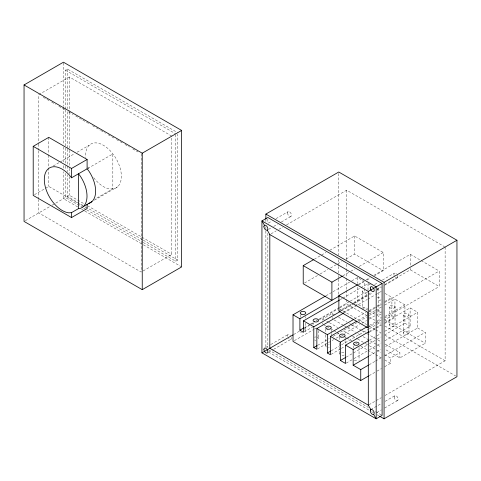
<?xml version="1.0" encoding="UTF-8"?>
<svg xmlns="http://www.w3.org/2000/svg" width="481" height="481" viewBox="0 0 481 481"><rect width="100%" height="100%" fill="white"/><g stroke="black" fill="none" stroke-linecap="round" stroke-linejoin="round"><path stroke-width="0.36" stroke-dasharray="2.4 1.8" d="M65.416 109.127L65.416 70.166L67.388 69.023L177.699 132.714M171.789 136.129L69.354 76.984L38.745 94.661L38.745 143.32M53.229 165.999L59.68 162.277M60.323 161.905L74.519 153.71M77.098 152.218L89.358 145.142M34.5 194.673L44.877 188.684M45.527 188.311L48.767 186.436L77.357 202.94M87.746 168.452L112.831 153.974L112.831 188.792L94.817 199.188M25.343 220.677L49.886 206.511M52.14 205.207L69.354 195.268L84.271 203.878M94.438 200.174L117.592 186.808M143.091 270.977L171.789 254.407L171.789 137.626M143.284 242.496L175.727 261.231L177.699 260.095L177.699 134.211M268.314 223.106L271.506 221.26M275.98 218.681L288.119 211.67M268.542 229.407L271.098 227.928M273.653 226.455L277.489 224.242M281.319 222.03L290.903 216.498M271.104 233.808L276.268 230.826M278.848 229.335L282.726 227.098M286.598 224.861L346.639 190.199L444.48 246.693M314.279 259.235L325.986 252.477M329.888 250.222L354.599 235.955L383.279 252.513L383.279 270.665L374.825 275.547M304.521 283.02L317.532 275.511M320.13 274.008L327.934 269.504M330.537 268.001L341.594 261.616M346.146 258.988L354.599 254.106L383.279 270.665M342.959 275.793L350.114 271.663M350.763 271.29L354.665 269.035M359.217 266.408L383.279 252.513M325.932 295.809L332.383 292.081M333.026 291.708L351.1 281.277M351.743 280.904L357.551 277.549L363.804 281.163M358.351 284.319L363.546 281.319M366.143 279.816L370.039 277.567M373.929 275.318L410.293 254.323L420.574 260.263M358.567 284.932L364.43 281.523L364.43 287.945M367.021 280.056L370.274 278.174M340.277 299.621L342.213 298.503M342.857 298.13L360.281 288.071M360.93 287.698L368.025 283.598L371.248 285.455M265.759 347.408L270.232 344.829M270.869 344.462L288.119 334.499M374.687 284.518L377.88 282.672M382.353 280.092L394.492 273.082M304.413 327.591L309.578 324.609M310.221 324.236L313.45 322.372M316.029 320.881L318.614 319.39M319.258 319.023L339.261 307.473M339.905 307.1L349.585 301.509M350.234 301.136L364.43 292.941L367.43 294.673M293.699 334.493L299.711 331.024M304.028 328.529L314.027 322.757M319.234 319.751L338.889 308.405M339.538 308.032L346.639 303.932L366.726 315.53M322.841 320.244L322.841 318.927L332.179 313.534L334.758 315.025M338.871 311.075L351.208 303.956M353.806 302.453L367.442 294.582M368.091 294.204L371.332 292.334M377.176 288.955L381.072 286.706M384.968 284.457L410.293 269.835L439.213 286.532L439.213 271.019L421.218 260.63M268.542 352.236L273.016 349.651M273.653 349.284L290.903 339.327M376.833 289.712L381.307 287.133M384.499 285.287L397.276 277.91M304.142 331.902L312.53 327.056M340.921 310.666L353.186 303.583M353.83 303.21L367.382 295.388M341.54 310.78L353.806 303.703M354.449 303.331L368.644 295.13M369.294 294.763L372.516 292.899M377.038 290.29L378.325 289.544L378.325 310.287L381.385 312.055L376.863 314.658M294.318 340.674L313.768 329.443M314.412 329.07L316.36 327.946M343.236 312.428L354.299 306.042M354.948 305.663L357.551 304.16L368.518 310.492M343.951 312.921L367.183 299.507M367.833 299.134L374.927 295.033M375.577 294.661L381.385 291.306M354.479 318.993L366.095 312.289M369.324 310.425L376.419 306.331M377.068 305.958L380.94 303.721M384.812 301.485L391.907 297.384L391.907 315.722L384.812 319.817M369.083 311.508L374.927 308.135M375.577 307.762L381.421 304.389M384.668 302.513L439.213 271.019M358.165 320.376L366.552 315.53M369.131 314.045L374.94 310.69M375.589 310.317L381.397 306.962M384.62 305.098L394.949 299.14L404.924 304.9L404.924 323.232L384.92 334.782M317.664 345.31L329.281 338.606M333.153 336.369L358.321 321.837M358.964 321.464L366.708 316.997M369.294 315.506L376.389 311.405M377.038 311.033L378.325 310.287M317.496 348.935L327.82 342.977M328.463 342.604L333.628 339.622M336.207 338.131L338.792 336.646M344.6 333.291L359.439 324.723M362.025 323.232L366.54 320.623M369.119 319.131L376.22 315.031M369.432 325.39L376.533 321.296M377.176 320.923L381.048 318.687M384.92 316.45L404.924 304.9M367.785 327.771L374.927 323.647M375.577 323.274L381.421 319.901M384.668 318.025L439.213 286.532M331.247 350.739L340.927 345.154M341.576 344.781L368.674 329.13M369.324 328.757L376.419 324.663M377.068 324.29L380.94 322.054M369.456 331.367L375.264 328.012M375.908 327.639L381.072 324.663M384.944 322.426L410.113 307.894L417.694 312.271L417.694 327.97L384.782 346.969M331.06 354.359L340.74 348.767M341.384 348.394L344.612 346.536M369.131 332.377L376.232 328.276M376.876 327.904L381.397 325.294M384.62 323.436L394.949 317.472L394.949 299.14M369.294 340.217L376.395 336.117M377.038 335.744L380.91 333.507M384.782 331.277L417.694 312.271M346.2 357.136L368.789 344.101M369.432 343.729L376.533 339.628M377.176 339.255L381.048 337.019M346.224 363.113L353.325 359.012M353.968 358.64L368.807 350.072M369.456 349.699L376.551 345.605M377.2 345.232L381.072 342.995M384.944 340.758L410.113 326.226L410.113 307.894M369.294 355.91L376.395 351.809M377.038 351.443L380.91 349.206M369.131 364.76L374.94 361.405M375.583 361.033L381.391 357.678M384.62 355.82L425.276 332.347L425.276 343.266L399.897 357.912L385.065 349.35M384.764 354.671L390.566 358.026L399.897 352.639L399.897 357.912M369.174 375.655L376.304 371.536M376.954 371.164L381.493 368.542M384.734 366.672L390.566 363.299L390.566 358.026M368.951 404.78L381.217 397.697M385.089 395.46L445.129 360.798L445.129 247.066M370.851 409.559L381.211 403.583M385.095 401.34L394.805 395.731M376.876 412.518L381.409 409.902M384.644 408.032L397.595 400.559M65.416 70.166L175.727 133.85M377.038 288.798L378.325 289.544M385.095 293.452L391.907 297.384M43.284 97.282L49.116 100.649M51.714 102.146L55.604 104.395M58.844 106.265L64.676 109.632M68.567 111.881L73.106 114.496M75.697 115.993L82.185 119.739M82.828 120.112L88.666 123.479M92.556 125.727L100.337 130.219M100.986 130.591L105.519 133.213M108.117 134.71L113.949 138.077M116.54 139.574L122.378 142.947M124.97 144.444L129.509 147.06M132.75 148.936L137.939 151.93M417.694 327.97L425.276 332.347M391.907 315.722L394.949 317.472M404.924 323.232L410.113 326.226M369.161 310.864L376.256 314.965M376.9 315.332L381.415 317.941M384.644 319.805L425.276 343.266M369.318 317.027L376.443 321.14M377.092 321.512L380.982 323.761M384.866 326.004L445.129 360.798M339.406 308.856L366.684 324.603M369.282 326.1L375.126 329.479M375.775 329.852L380.97 332.852M384.866 335.101L455.651 375.968M338.624 317.262L347.011 322.102M349.591 323.593L351.527 324.705M352.17 325.078L361.201 330.291M361.844 330.663L366.36 333.273M367.003 333.646L381.192 341.835M385.065 344.071L399.897 352.639M334.109 319.931L343.789 325.517M344.432 325.89L347.011 327.381M347.655 327.753L355.393 332.221M357.978 333.706L360.558 335.197M363.137 336.688L381.192 347.114M322.841 318.927L324.134 319.667M326.713 321.158L328.649 322.276M329.293 322.649L337.68 327.489M343.482 330.838L351.87 335.684M352.513 336.057L357.028 338.66M357.672 339.033L364.766 343.127M365.41 343.5L368.638 345.364M369.282 345.737L376.376 349.831M377.02 350.204L380.892 352.441M323.491 324.573L326.07 326.064M326.713 326.437L329.936 328.301M330.585 328.667L333.165 330.158M333.808 330.531L336.387 332.022M337.031 332.395L338.967 333.513M341.546 334.998L343.482 336.117M344.125 336.49L346.061 337.608M346.705 337.981L351.87 340.957M355.736 343.193L357.028 343.939M360.9 346.17L367.346 349.897M367.995 350.27L375.09 354.365M375.733 354.737L380.892 357.714M384.764 359.95L390.566 363.299M87.512 205.748L141.318 236.814M141.967 237.187L171.789 254.407M82.96 205.399L67.388 196.404L67.388 174.675M85.558 206.896L142.659 239.863M143.308 240.235L177.699 260.095M78.006 203.319L85.804 207.816M82.936 207.66L65.416 197.541L65.416 172.817M83.586 208.032L86.183 209.53M86.833 209.902L142.635 242.123M77.736 206.926L63.45 198.677L63.45 171.681M81.632 209.175L84.229 210.678M84.878 211.051L142.677 244.42M143.326 244.799L181.638 266.919M268.494 349.795L368.464 407.515M375.601 411.64L381.445 415.013M268.47 352.062L369.125 410.173M371.729 411.676L373.677 412.8M376.924 414.676L378.872 415.8M410.293 254.323L410.293 265.404M410.293 268.362L410.293 269.835M408.988 314.881A2.784 1.611 0 0 1 404.81 316.276A2.784 1.611 0 0 1 404.81 313.486A2.784 1.611 0 0 1 408.988 314.881L408.988 333.08A2.784 1.611 0 0 1 404.81 334.469A2.784 1.611 0 0 1 404.81 331.686A2.784 1.611 0 0 1 408.988 333.08M403.421 314.881L403.421 333.08M395.051 306.836A2.784 1.611 0 0 1 390.873 308.225A2.784 1.611 0 0 1 390.873 305.441A2.784 1.611 0 0 1 395.051 306.836L395.051 325.03A2.784 1.611 0 0 1 390.873 326.425A2.784 1.611 0 0 1 390.873 323.641A2.784 1.611 0 0 1 395.051 325.03M389.478 306.836L389.478 325.03M368.025 283.598L368.025 290.734M364.43 288.66L364.43 292.941M362.349 291.167L362.349 307.912M359.048 347.354L359.048 360.455M357.551 277.549L357.551 283.465M357.551 287.163L357.551 304.16M354.599 235.955L354.599 254.106M353.481 345.899L353.481 348.082M346.639 190.199L346.639 259.788M346.639 264.273L346.639 268.765M346.639 269.51L346.639 277.741M346.639 278.493L346.639 289.712M346.639 290.464L346.639 298.695M346.639 299.441L346.639 303.932M345.111 337.848L345.111 340.031M345.111 340.764L345.111 344.402M339.538 337.121L339.538 340.031M339.538 342.947L339.538 353.866M338.756 173.503L338.756 255.237M338.756 259.74L338.756 265.734M338.756 266.486L338.756 274.735M338.756 275.487L338.756 278.487M338.756 279.233L338.756 294.985M332.179 313.534L332.179 314.857M332.179 317.496L332.179 318.813M331.289 329.87L331.289 332.78M331.289 333.507L331.289 334.962M325.715 329.142L325.715 334.235M325.715 334.962L325.715 345.881M322.841 322.883L322.841 324.2M318.656 330.579L318.656 338.588M313.083 322.577L313.083 324.759M305.778 316.594L305.778 318.055M305.778 323.148L305.778 331.156M300.21 315.139L300.21 317.322M267.845 218.993L267.845 222.739M267.845 233.237L267.845 347.925M265.873 220.082L265.873 221.579M265.873 226.834L265.873 347.559M175.727 134.602L175.727 261.231M141.18 153.8L141.18 272.078L38.745 212.939L38.745 199.465M69.354 76.984L69.354 111.424M69.354 112.169L69.354 149.603M69.354 150.349L69.354 167.568M69.354 168.32L69.354 173.557M69.354 176.551L69.354 195.268M67.388 69.023L67.388 108.736M67.388 111.736L67.388 148.449M67.388 149.2L67.388 171.681M65.416 109.872L65.416 147.342M65.416 148.088L65.416 165.32M65.416 166.071L65.416 169.817M63.45 62.951L63.45 106.445M63.45 107.197L63.45 143.939M63.45 146.939L63.45 162.686M63.45 165.686L63.45 168.687M48.767 137.35L48.767 154.455M48.767 155.201L48.767 167.099M48.767 167.845L48.767 186.436M38.745 144.072L38.745 150.06M38.745 150.806L38.745 198.719M93.759 177.711A25.295 14.604 60 0 0 110.209 188.997L114.268 188.678A25.295 14.604 60 0 0 114.46 156.018L110.432 150.962A25.295 14.604 60 0 0 85.66 157.588M88.612 168.885A25.295 14.604 60 0 1 87.795 166.871M354.293 360.774A2.784 1.611 0 0 1 358.237 360.774M381.03 299.759A2.784 1.611 0 0 1 377.224 300.348M377.224 297.565A2.784 1.611 0 0 1 381.03 298.154M367.55 291.973A2.784 1.611 0 0 1 363.167 292.31A2.784 1.611 0 0 1 363.744 289.778M362.722 308.562A2.784 1.611 0 0 1 367.55 308.562M304.389 329.762A2.784 1.611 0 0 1 304.389 332.545M302.272 332.708A2.784 1.611 0 0 1 301.599 332.545M301.022 332.293A2.784 1.611 0 0 1 300.583 331.956M344.294 355.002A2.784 1.611 0 0 1 341.606 355.417M339.634 354.281A2.784 1.611 0 0 1 339.634 353.445M341.606 352.308A2.784 1.611 0 0 1 344.294 352.723M381.03 314.225A2.784 1.611 0 0 1 377.224 314.815M377.224 312.031A2.784 1.611 0 0 1 381.03 312.62M329.22 347.432A2.784 1.611 0 0 1 328.499 347.492M326.533 347.017A2.784 1.611 0 0 1 326.533 344.745M328.499 344.276A2.784 1.611 0 0 1 329.22 344.33M317.262 337.193A2.784 1.611 0 0 1 317.262 339.983M315.867 340.193A2.784 1.611 0 0 1 314.478 339.983M314.478 337.193A2.784 1.611 0 0 1 315.867 336.977M291.414 337.421A2.784 1.611 60 0 1 290.71 339.412A2.784 1.611 60 0 1 288.528 338.311M287.608 336.405A2.784 1.611 60 0 1 288.311 334.415A2.784 1.611 60 0 1 290.494 335.51M397.589 275.342A2.784 1.611 60 0 1 397.444 277.784A2.784 1.611 60 0 1 395.376 277.399M394.179 275.649A2.784 1.611 60 0 1 394.324 273.208A2.784 1.611 60 0 1 396.392 273.593M394.228 397.005A2.784 1.611 60 0 0 397.186 400.685A2.784 1.611 60 0 0 397.186 396.741A2.784 1.611 60 0 0 394.228 397.005M287.542 212.945A2.784 1.611 60 0 0 290.494 216.624A2.784 1.611 60 0 0 290.494 212.68A2.784 1.611 60 0 0 287.542 212.945"/><path stroke-width="0.72" d="M24.05 84.951L63.45 62.199L181.638 130.441L181.638 266.919L142.244 289.664L24.05 221.422L24.05 84.951L142.244 153.186L181.638 130.441M87.103 204.347L87.103 208.568L71.537 217.556L33.207 195.424L33.207 146.338L48.767 137.35L87.103 159.482L87.103 168.825L88.732 170.869A25.295 14.604 60 0 1 88.54 203.529M33.207 146.338L71.537 168.47L87.103 159.482M78.475 208.628L78.475 173.809L80.105 175.848A25.295 14.604 60 0 1 79.912 208.513L78.475 208.628L71.537 212.626L68.921 212.836A25.295 14.604 60 0 1 44.3 179.353A25.295 14.604 60 0 1 69.138 174.801L71.537 177.808L87.103 168.825M83.237 206.644L91.865 201.665M265.873 219.33L265.873 214.081L338.756 172.006L456.95 240.241L456.95 376.719L384.066 418.801L379.521 416.173M303.222 265.62L331.902 282.179L331.902 300.33L303.222 283.766L303.222 265.62L313.63 259.608M331.902 282.179L342.31 276.166M368.524 376.028L360.744 380.519L293.019 341.42L293.019 314.808L325.282 296.176M338.871 295.562L367.785 312.259L367.785 327.771L338.871 311.075L338.871 295.562L357.702 284.692M293.019 314.808L299.897 318.777L339.261 296.049M299.897 318.777L299.897 330.2L303.493 332.275L303.493 320.857L339.634 299.994M299.897 330.2L303.77 327.964M261.935 352.838L376.184 418.801L382.094 415.386L382.094 283.459L267.845 217.496L261.935 220.905L261.935 352.838L293.055 334.866M370.851 409.559L368.308 405.152L368.308 291.42L382.094 283.459M265.873 214.081L384.066 282.323L456.95 240.241M303.493 320.857L313.792 326.803L340.253 311.526M313.792 326.803L313.792 347.547L316.847 349.308L316.847 328.565L343.308 313.293M316.847 328.565L327.375 334.644L353.836 319.366M327.375 334.644L327.375 352.976L330.411 354.731L330.411 336.399L356.872 321.122M313.792 347.547L317.021 345.683M330.411 336.399L340.392 342.159L366.853 326.882M327.375 352.976L330.603 351.112M340.392 342.159L340.392 360.491L345.58 363.486L345.58 345.154L368.807 331.74M345.58 345.154L353.162 349.531L368.65 340.59M340.392 360.491L345.556 357.509M353.162 349.531L353.162 365.223L368.65 356.283M353.162 365.223L360.744 369.6L368.488 365.133M267.268 230.14L269.811 234.554L368.308 291.42M368.308 405.152L269.811 348.286L269.811 234.554M264.478 225.318L261.935 220.905L376.184 286.868L376.184 418.801L373.641 414.388M384.066 282.323L384.066 418.801M360.744 369.6L360.744 380.519M142.244 153.186L142.244 289.664M71.537 168.47L71.537 177.808M71.537 212.626L71.537 217.556M354.293 344.853A2.784 1.611 0 0 0 358.958 344.131A2.784 1.611 0 0 0 355.543 342.159A2.784 1.611 0 0 0 354.293 344.853M301.022 314.093A2.784 1.611 0 0 0 305.682 313.372A2.784 1.611 0 0 0 302.272 311.405A2.784 1.611 0 0 0 301.022 314.093M327.11 329.076A2.784 1.611 0 0 0 331.289 327.687A2.784 1.611 0 0 0 327.11 326.292A2.784 1.611 0 0 0 327.11 329.076M340.933 337.061A2.784 1.611 0 0 0 345.111 335.666A2.784 1.611 0 0 0 340.933 334.271A2.784 1.611 0 0 0 340.933 337.061M314.478 321.783A2.784 1.611 0 0 0 318.656 320.388A2.784 1.611 0 0 0 314.478 318.999A2.784 1.611 0 0 0 314.478 321.783M263.901 226.593A2.784 1.611 60 0 0 266.859 230.267A2.784 1.611 60 0 0 266.859 226.329A2.784 1.611 60 0 0 263.901 226.593M370.274 410.834A2.784 1.611 60 0 0 373.232 414.514A2.784 1.611 60 0 0 373.232 410.576A2.784 1.611 60 0 0 370.274 410.834M370.274 288.005A2.784 1.611 60 0 0 373.232 291.684A2.784 1.611 60 0 0 373.232 287.746A2.784 1.611 60 0 0 370.274 288.005M263.901 349.422A2.784 1.611 60 0 0 266.859 353.096A2.784 1.611 60 0 0 266.859 349.158A2.784 1.611 60 0 0 263.901 349.422"/></g></svg>
